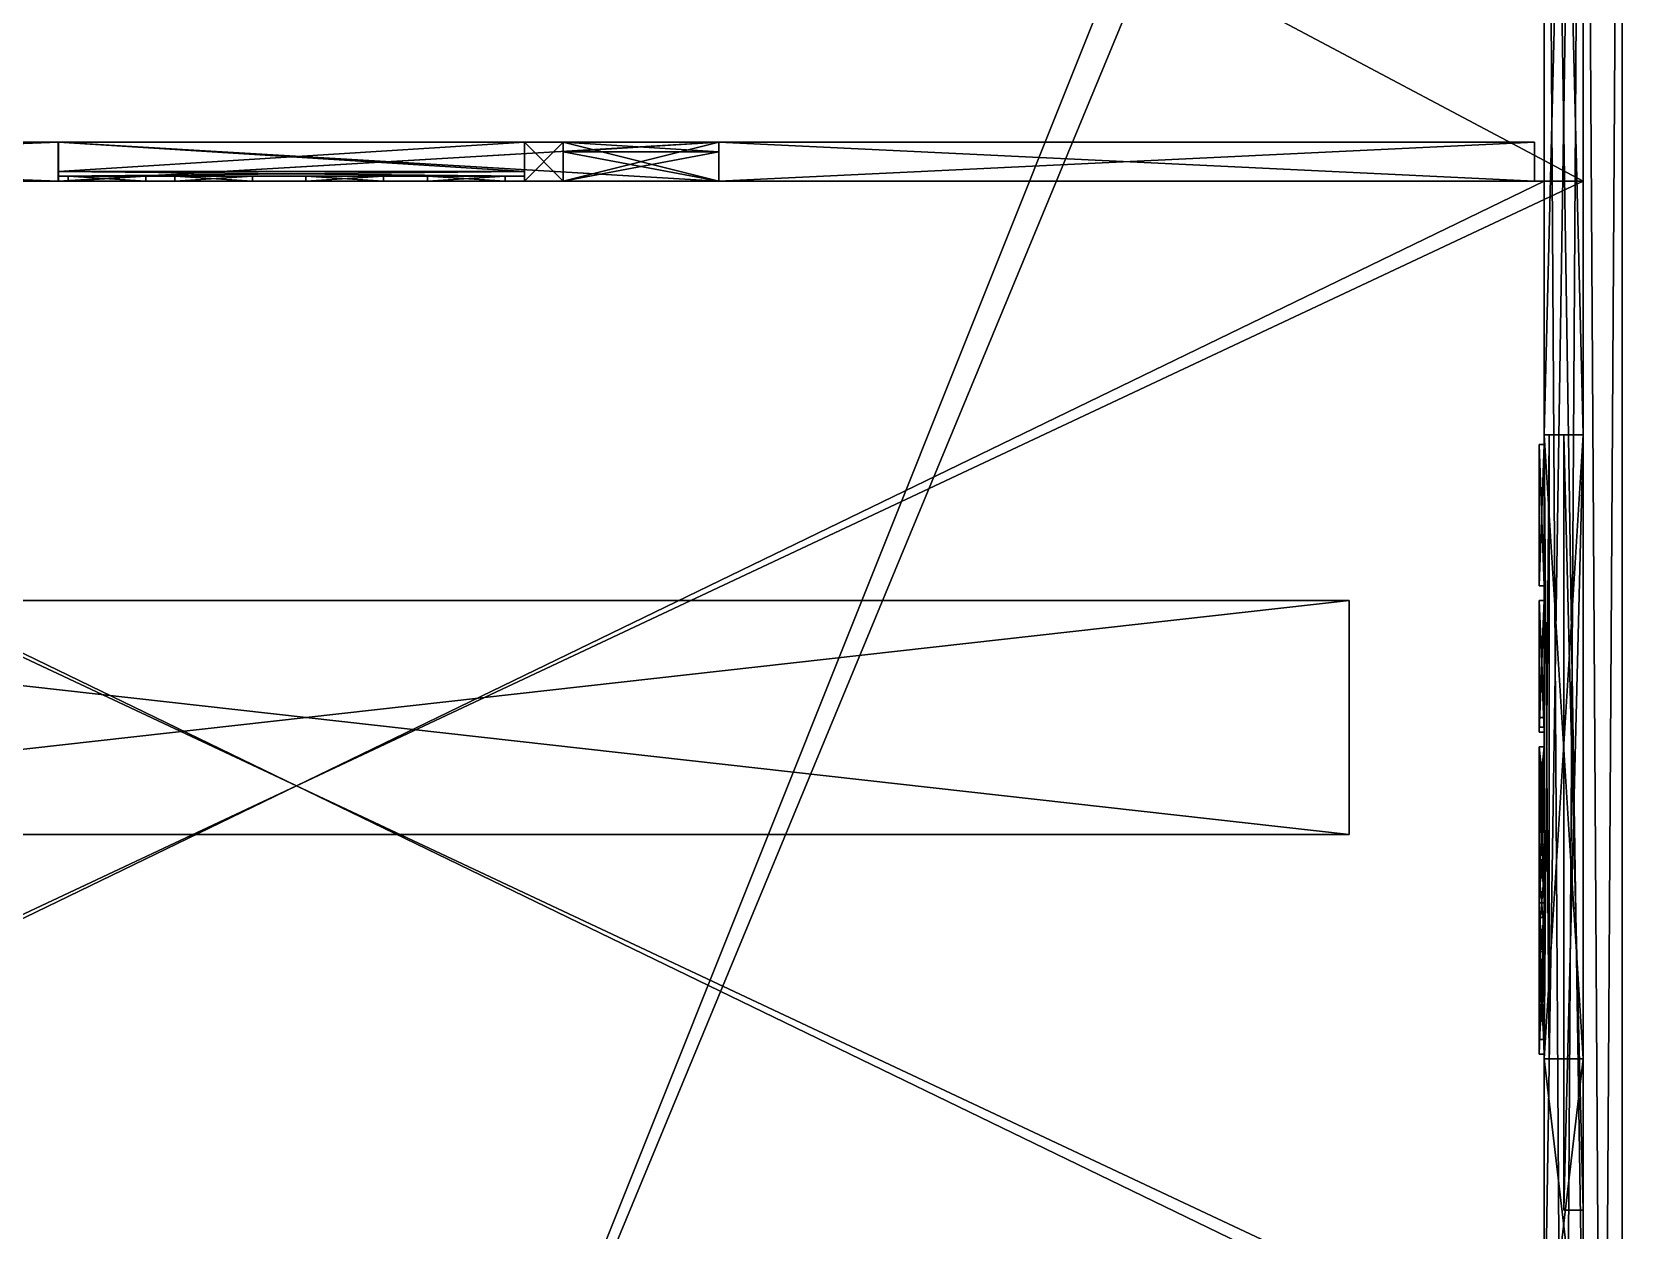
# Model space of a CAD drawing. Extents: x -648 to 272, y -784 to 528.
# Drawn here: x -54.3 to 272, y 32.9 to 278.6 of the extents above; entities that cross this region are included whole.
import ezdxf

# ---------------------------------------------------------------- set-up
doc = ezdxf.new("R2010")
doc.units = 0

msp = doc.modelspace()

# ---------------------------------------------------------------- meshes
at = {"layer": 'OBJECT001', "color": 50}
mesh = msp.add_polyface(dxfattribs=at)
corners = [(-256, -768, 376), (-256, 512, 376), (-256, 512, 384), (-256, -768, 384), (256, 512, 376), (256, -768, 376), (256, -768, 384), (256, 512, 384)]
mesh.append_faces([[corners[k] for k in face] for face in [(1, 3, 0), (5, 7, 4), (2, 6, 3), (0, 4, 1), (5, 3, 6), (1, 7, 2)]], dxfattribs={"vtx0": -1})
mesh.append_faces([[corners[k] for k in face] for face in [(1, 2, 3), (5, 6, 7), (2, 7, 6), (0, 5, 4), (5, 0, 3), (1, 4, 7)]], dxfattribs={"vtx2": -1})
at = {"layer": 'OBJECT006', "color": 50}
mesh = msp.add_polyface(dxfattribs=at)
corners = [(256, 0, 8), (256, 0), (256, 520), (256, 520, 8), (264, 520, 8), (264, 520), (264, 0), (264, 0, 8)]
mesh.append_faces([[corners[k] for k in face] for face in [(1, 3, 0), (5, 7, 4), (6, 0, 7), (2, 4, 3), (1, 5, 2), (3, 7, 0)]], dxfattribs={"vtx0": -1})
mesh.append_faces([[corners[k] for k in face] for face in [(1, 2, 3), (5, 6, 7), (6, 1, 0), (2, 5, 4), (1, 6, 5), (3, 4, 7)]], dxfattribs={"vtx2": -1})
at = {"layer": 'OBJECT008', "color": 50}
mesh = msp.add_polyface(dxfattribs=at)
corners = [(256, 0, 128), (256, 0, 8), (256, 68, 8), (256, 68, 128), (264, 68, 128), (264, 68, 8), (264, 0, 8), (264, 0, 128)]
mesh.append_faces([[corners[k] for k in face] for face in [(1, 3, 0), (5, 7, 4), (6, 0, 7), (2, 4, 3), (1, 5, 2), (3, 7, 0)]], dxfattribs={"vtx0": -1})
mesh.append_faces([[corners[k] for k in face] for face in [(1, 2, 3), (5, 6, 7), (6, 1, 0), (2, 5, 4), (1, 6, 5), (3, 4, 7)]], dxfattribs={"vtx2": -1})
at = {"layer": 'OBJECT028', "color": 50}
mesh = msp.add_polyface(dxfattribs=at)
corners = [(264, -776, 384), (264, -776, 128), (264, 520, 128), (264, 520, 384), (272, 520, 384), (272, 520, 128), (272, -776, 128), (272, -776, 384)]
mesh.append_faces([[corners[k] for k in face] for face in [(1, 3, 0), (5, 7, 4), (6, 0, 7), (2, 4, 3), (1, 5, 2), (3, 7, 0)]], dxfattribs={"vtx0": -1})
mesh.append_faces([[corners[k] for k in face] for face in [(1, 2, 3), (5, 6, 7), (6, 1, 0), (2, 5, 4), (1, 6, 5), (3, 4, 7)]], dxfattribs={"vtx2": -1})
at = {"layer": 'OBJECT030', "color": 50}
mesh = msp.add_polyface(dxfattribs=at)
corners = [(-264, 248), (-264, 248, -8), (-264, 528, -8), (-264, 528), (264, 528), (264, 528, -8), (264, 248, -8), (264, 248)]
mesh.append_faces([[corners[k] for k in face] for face in [(1, 3, 0), (5, 7, 4), (6, 0, 7), (2, 4, 3), (1, 5, 2), (3, 7, 0)]], dxfattribs={"vtx0": -1})
mesh.append_faces([[corners[k] for k in face] for face in [(1, 2, 3), (5, 6, 7), (6, 1, 0), (2, 5, 4), (1, 6, 5), (3, 4, 7)]], dxfattribs={"vtx2": -1})
at = {"layer": 'OBJECT042', "color": 50}
mesh = msp.add_polyface(dxfattribs=at)
corners = [(256, 196, 128), (256, 196, 8), (256, 520, 8), (256, 520, 128), (264, 520, 128), (264, 520, 8), (264, 196, 8), (264, 196, 128)]
mesh.append_faces([[corners[k] for k in face] for face in [(1, 3, 0), (5, 7, 4), (6, 0, 7), (2, 4, 3), (1, 5, 2), (3, 7, 0)]], dxfattribs={"vtx0": -1})
mesh.append_faces([[corners[k] for k in face] for face in [(1, 2, 3), (5, 6, 7), (6, 1, 0), (2, 5, 4), (1, 6, 5), (3, 4, 7)]], dxfattribs={"vtx2": -1})
at = {"layer": 'OBJECT043', "color": 50}
mesh = msp.add_polyface(dxfattribs=at)
corners = [(264, 68, 88), (256, 68, 88), (256, 68, 128), (264, 68, 128), (256, 196, 88), (264, 196, 88), (264, 196, 128), (256, 196, 128)]
mesh.append_faces([[corners[k] for k in face] for face in [(1, 3, 0), (5, 7, 4), (4, 0, 5), (2, 6, 3), (1, 7, 2), (5, 3, 6)]], dxfattribs={"vtx0": -1})
mesh.append_faces([[corners[k] for k in face] for face in [(1, 2, 3), (5, 6, 7), (4, 1, 0), (2, 7, 6), (1, 4, 7), (5, 0, 3)]], dxfattribs={"vtx2": -1})
at = {"layer": 'OBJECT044', "color": 50}
mesh = msp.add_polyface(dxfattribs=at)
corners = [(260, 37, 88), (260, 37, 24), (260, 196, 24), (260, 196, 88), (264, 196, 88), (264, 196, 24), (264, 37, 24), (264, 37, 88)]
mesh.append_faces([[corners[k] for k in face] for face in [(1, 3, 0), (5, 7, 4), (6, 0, 7), (2, 4, 3), (1, 5, 2), (3, 7, 0)]], dxfattribs={"vtx0": -1})
mesh.append_faces([[corners[k] for k in face] for face in [(1, 2, 3), (5, 6, 7), (6, 1, 0), (2, 5, 4), (1, 6, 5), (3, 4, 7)]], dxfattribs={"vtx2": -1})
at = {"layer": 'OBJECT045', "color": 50}
mesh = msp.add_polyface(dxfattribs=at)
corners = [(256, 68, 24), (256, 68, 8), (256, 196, 8), (256, 196, 24), (264, 196, 24), (264, 196, 8), (264, 68, 8), (264, 68, 24)]
mesh.append_faces([[corners[k] for k in face] for face in [(1, 3, 0), (5, 7, 4), (6, 0, 7), (2, 4, 3), (1, 5, 2), (3, 7, 0)]], dxfattribs={"vtx0": -1})
mesh.append_faces([[corners[k] for k in face] for face in [(1, 2, 3), (5, 6, 7), (6, 1, 0), (2, 5, 4), (1, 6, 5), (3, 4, 7)]], dxfattribs={"vtx2": -1})
at = {"layer": 'OBJECT048', "color": 50}
mesh = msp.add_polyface(dxfattribs=at)
corners = [(-272, 528, 384), (-272, -784, 384), (272, -784, 384), (272, 528, 384), (-272, -784, 392), (-272, 528, 392), (272, 528, 392), (272, -784, 392)]
mesh.append_faces([[corners[k] for k in face] for face in [(1, 3, 0), (5, 7, 4), (0, 4, 1), (2, 6, 3), (1, 7, 2), (3, 5, 0)]], dxfattribs={"vtx0": -1})
mesh.append_faces([[corners[k] for k in face] for face in [(1, 2, 3), (5, 6, 7), (0, 5, 4), (2, 7, 6), (1, 4, 7), (3, 6, 5)]], dxfattribs={"vtx2": -1})
at = {"layer": 'OBJECT049', "color": 50}
mesh = msp.add_polyface(dxfattribs=at)
corners = [(256, -768, 384), (256, -768, 128), (256, 512, 128), (256, 512, 384), (264, 512, 384), (264, 512, 128), (264, -768, 128), (264, -768, 384)]
mesh.append_faces([[corners[k] for k in face] for face in [(1, 3, 0), (5, 7, 4), (6, 0, 7), (2, 4, 3), (1, 5, 2), (3, 7, 0)]], dxfattribs={"vtx0": -1})
mesh.append_faces([[corners[k] for k in face] for face in [(1, 2, 3), (5, 6, 7), (6, 1, 0), (2, 5, 4), (1, 6, 5), (3, 4, 7)]], dxfattribs={"vtx2": -1})
at = {"layer": 'OBJECT051', "color": 50}
mesh = msp.add_polyface(dxfattribs=at)
corners = [(-264, 0), (-264, 0, -8), (-264, 248, -8), (-264, 248), (264, 248), (264, 248, -8), (264, 0, -8), (264, 0)]
mesh.append_faces([[corners[k] for k in face] for face in [(1, 3, 0), (5, 7, 4), (6, 0, 7), (2, 4, 3), (1, 5, 2), (3, 7, 0)]], dxfattribs={"vtx0": -1})
mesh.append_faces([[corners[k] for k in face] for face in [(1, 2, 3), (5, 6, 7), (6, 1, 0), (2, 5, 4), (1, 6, 5), (3, 4, 7)]], dxfattribs={"vtx2": -1})
at = {"layer": 'OBJECT056', "color": 50}
mesh = msp.add_polyface(dxfattribs=at)
corners = [(-48.8125, 249, 28), (-48.8125, 249, 4), (-48.8125, 250, 4), (-48.8125, 250, 28), (46.8125, 250, 28), (46.8125, 250, 4), (46.8125, 249, 4), (46.8125, 249, 28)]
mesh.append_faces([[corners[k] for k in face] for face in [(1, 3, 0), (5, 7, 4), (6, 0, 7), (2, 4, 3), (1, 5, 2), (3, 7, 0)]], dxfattribs={"vtx0": -1})
mesh.append_faces([[corners[k] for k in face] for face in [(1, 2, 3), (5, 6, 7), (6, 1, 0), (2, 5, 4), (1, 6, 5), (3, 4, 7)]], dxfattribs={"vtx2": -1})
at = {"layer": 'OBJECT073', "color": 50}
mesh = msp.add_polyface(dxfattribs=at)
corners = [(255, 122, 42), (255, 122, 34), (255, 132, 34), (255, 132, 42), (256, 132, 42), (256, 132, 34), (256, 122, 34), (256, 122, 42)]
mesh.append_faces([[corners[k] for k in face] for face in [(1, 3, 0), (5, 7, 4), (6, 0, 7), (2, 4, 3), (1, 5, 2), (3, 7, 0)]], dxfattribs={"vtx0": -1})
mesh.append_faces([[corners[k] for k in face] for face in [(1, 2, 3), (5, 6, 7), (6, 1, 0), (2, 5, 4), (1, 6, 5), (3, 4, 7)]], dxfattribs={"vtx2": -1})
at = {"layer": 'OBJECT074', "color": 50}
mesh = msp.add_polyface(dxfattribs=at)
corners = [(255, 87, 52), (255, 87, 44), (255, 98, 44), (255, 98, 52), (256, 98, 52), (256, 98, 44), (256, 87, 44), (256, 87, 52)]
mesh.append_faces([[corners[k] for k in face] for face in [(1, 3, 0), (5, 7, 4), (6, 0, 7), (2, 4, 3), (1, 5, 2), (3, 7, 0)]], dxfattribs={"vtx0": -1})
mesh.append_faces([[corners[k] for k in face] for face in [(1, 2, 3), (5, 6, 7), (6, 1, 0), (2, 5, 4), (1, 6, 5), (3, 4, 7)]], dxfattribs={"vtx2": -1})
at = {"layer": 'OBJECT075', "color": 50}
mesh = msp.add_polyface(dxfattribs=at)
corners = [(256, 94, 34), (255, 94, 34), (255, 94, 42), (256, 94, 42), (255, 106, 34), (256, 106, 34), (256, 106, 42), (255, 106, 42)]
mesh.append_faces([[corners[k] for k in face] for face in [(1, 3, 0), (5, 7, 4), (4, 0, 5), (2, 6, 3), (1, 7, 2), (5, 3, 6)]], dxfattribs={"vtx0": -1})
mesh.append_faces([[corners[k] for k in face] for face in [(1, 2, 3), (5, 6, 7), (4, 1, 0), (2, 7, 6), (1, 4, 7), (5, 0, 3)]], dxfattribs={"vtx2": -1})
at = {"layer": 'OBJECT076', "color": 50}
mesh = msp.add_polyface(dxfattribs=at)
corners = [(255, 72, 42), (255, 72, 34), (255, 90, 34), (255, 90, 42), (256, 90, 42), (256, 90, 34), (256, 72, 34), (256, 72, 42)]
mesh.append_faces([[corners[k] for k in face] for face in [(1, 3, 0), (5, 7, 4), (6, 0, 7), (2, 4, 3), (1, 5, 2), (3, 7, 0)]], dxfattribs={"vtx0": -1})
mesh.append_faces([[corners[k] for k in face] for face in [(1, 2, 3), (5, 6, 7), (6, 1, 0), (2, 5, 4), (1, 6, 5), (3, 4, 7)]], dxfattribs={"vtx2": -1})
at = {"layer": 'OBJECT077', "color": 50}
mesh = msp.add_polyface(dxfattribs=at)
corners = [(255, 72, 52), (255, 72, 44), (255, 84, 44), (255, 84, 52), (256, 84, 52), (256, 84, 44), (256, 72, 44), (256, 72, 52)]
mesh.append_faces([[corners[k] for k in face] for face in [(1, 3, 0), (5, 7, 4), (6, 0, 7), (2, 4, 3), (1, 5, 2), (3, 7, 0)]], dxfattribs={"vtx0": -1})
mesh.append_faces([[corners[k] for k in face] for face in [(1, 2, 3), (5, 6, 7), (6, 1, 0), (2, 5, 4), (1, 6, 5), (3, 4, 7)]], dxfattribs={"vtx2": -1})
at = {"layer": 'OBJECT078', "color": 50}
mesh = msp.add_polyface(dxfattribs=at)
corners = [(255, 100, 62), (255, 100, 54), (255, 132, 54), (255, 132, 62), (256, 132, 62), (256, 132, 54), (256, 100, 54), (256, 100, 62)]
mesh.append_faces([[corners[k] for k in face] for face in [(1, 3, 0), (5, 7, 4), (6, 0, 7), (2, 4, 3), (1, 5, 2), (3, 7, 0)]], dxfattribs={"vtx0": -1})
mesh.append_faces([[corners[k] for k in face] for face in [(1, 2, 3), (5, 6, 7), (6, 1, 0), (2, 5, 4), (1, 6, 5), (3, 4, 7)]], dxfattribs={"vtx2": -1})
at = {"layer": 'OBJECT079', "color": 50}
mesh = msp.add_polyface(dxfattribs=at)
corners = [(255, 100, 71), (255, 100, 63), (255, 132, 63), (255, 132, 71), (256, 132, 71), (256, 132, 63), (256, 100, 63), (256, 100, 71)]
mesh.append_faces([[corners[k] for k in face] for face in [(1, 3, 0), (5, 7, 4), (6, 0, 7), (2, 4, 3), (1, 5, 2), (3, 7, 0)]], dxfattribs={"vtx0": -1})
mesh.append_faces([[corners[k] for k in face] for face in [(1, 2, 3), (5, 6, 7), (6, 1, 0), (2, 5, 4), (1, 6, 5), (3, 4, 7)]], dxfattribs={"vtx2": -1})
at = {"layer": 'OBJECT080', "color": 50}
mesh = msp.add_polyface(dxfattribs=at)
corners = [(255, 132, 72), (255, 100, 72), (256, 100, 72), (256, 132, 72), (255, 100, 80), (255, 132, 80), (256, 132, 80), (256, 100, 80)]
mesh.append_faces([[corners[k] for k in face] for face in [(1, 3, 0), (5, 7, 4), (0, 4, 1), (2, 6, 3), (1, 7, 2), (3, 5, 0)]], dxfattribs={"vtx0": -1})
mesh.append_faces([[corners[k] for k in face] for face in [(1, 2, 3), (5, 6, 7), (0, 5, 4), (2, 7, 6), (1, 4, 7), (3, 6, 5)]], dxfattribs={"vtx2": -1})
at = {"layer": 'OBJECT081', "color": 50}
mesh = msp.add_polyface(dxfattribs=at)
corners = [(255, 100, 88), (255, 100, 81), (255, 132, 81), (255, 132, 88), (256, 132, 88), (256, 132, 81), (256, 100, 81), (256, 100, 88)]
mesh.append_faces([[corners[k] for k in face] for face in [(1, 3, 0), (5, 7, 4), (6, 0, 7), (2, 4, 3), (1, 5, 2), (3, 7, 0)]], dxfattribs={"vtx0": -1})
mesh.append_faces([[corners[k] for k in face] for face in [(1, 2, 3), (5, 6, 7), (6, 1, 0), (2, 5, 4), (1, 6, 5), (3, 4, 7)]], dxfattribs={"vtx2": -1})
at = {"layer": 'OBJECT082', "color": 50}
mesh = msp.add_polyface(dxfattribs=at)
corners = [(255, 69, 88), (255, 69, 81), (255, 97, 81), (255, 97, 88), (256, 97, 88), (256, 97, 81), (256, 69, 81), (256, 69, 88)]
mesh.append_faces([[corners[k] for k in face] for face in [(1, 3, 0), (5, 7, 4), (6, 0, 7), (2, 4, 3), (1, 5, 2), (3, 7, 0)]], dxfattribs={"vtx0": -1})
mesh.append_faces([[corners[k] for k in face] for face in [(1, 2, 3), (5, 6, 7), (6, 1, 0), (2, 5, 4), (1, 6, 5), (3, 4, 7)]], dxfattribs={"vtx2": -1})
at = {"layer": 'OBJECT083', "color": 50}
mesh = msp.add_polyface(dxfattribs=at)
corners = [(256, 69, 73), (255, 69, 73), (255, 69, 80), (256, 69, 80), (255, 97, 73), (256, 97, 73), (256, 97, 80), (255, 97, 80)]
mesh.append_faces([[corners[k] for k in face] for face in [(1, 3, 0), (5, 7, 4), (4, 0, 5), (2, 6, 3), (1, 7, 2), (5, 3, 6)]], dxfattribs={"vtx0": -1})
mesh.append_faces([[corners[k] for k in face] for face in [(1, 2, 3), (5, 6, 7), (4, 1, 0), (2, 7, 6), (1, 4, 7), (5, 0, 3)]], dxfattribs={"vtx2": -1})
at = {"layer": 'OBJECT084', "color": 50}
mesh = msp.add_polyface(dxfattribs=at)
corners = [(255, 69, 72), (255, 69, 65), (255, 97, 65), (255, 97, 72), (256, 97, 72), (256, 97, 65), (256, 69, 65), (256, 69, 72)]
mesh.append_faces([[corners[k] for k in face] for face in [(1, 3, 0), (5, 7, 4), (6, 0, 7), (2, 4, 3), (1, 5, 2), (3, 7, 0)]], dxfattribs={"vtx0": -1})
mesh.append_faces([[corners[k] for k in face] for face in [(1, 2, 3), (5, 6, 7), (6, 1, 0), (2, 5, 4), (1, 6, 5), (3, 4, 7)]], dxfattribs={"vtx2": -1})
at = {"layer": 'OBJECT085', "color": 50}
mesh = msp.add_polyface(dxfattribs=at)
corners = [(255, 69, 64), (255, 69, 54), (255, 97, 54), (255, 97, 64), (256, 97, 64), (256, 97, 54), (256, 69, 54), (256, 69, 64)]
mesh.append_faces([[corners[k] for k in face] for face in [(1, 3, 0), (5, 7, 4), (6, 0, 7), (2, 4, 3), (1, 5, 2), (3, 7, 0)]], dxfattribs={"vtx0": -1})
mesh.append_faces([[corners[k] for k in face] for face in [(1, 2, 3), (5, 6, 7), (6, 1, 0), (2, 5, 4), (1, 6, 5), (3, 4, 7)]], dxfattribs={"vtx2": -1})
at = {"layer": 'OBJECT086', "color": 50}
mesh = msp.add_polyface(dxfattribs=at)
corners = [(255, 138, 54), (255, 138, 45), (255, 162, 45), (255, 162, 54), (256, 162, 54), (256, 162, 45), (256, 138, 45), (256, 138, 54)]
mesh.append_faces([[corners[k] for k in face] for face in [(1, 3, 0), (5, 7, 4), (6, 0, 7), (2, 4, 3), (1, 5, 2), (3, 7, 0)]], dxfattribs={"vtx0": -1})
mesh.append_faces([[corners[k] for k in face] for face in [(1, 2, 3), (5, 6, 7), (6, 1, 0), (2, 5, 4), (1, 6, 5), (3, 4, 7)]], dxfattribs={"vtx2": -1})
at = {"layer": 'OBJECT087', "color": 50}
mesh = msp.add_polyface(dxfattribs=at)
corners = [(255, 138, 62), (255, 138, 55), (255, 162, 55), (255, 162, 62), (256, 162, 62), (256, 162, 55), (256, 138, 55), (256, 138, 62)]
mesh.append_faces([[corners[k] for k in face] for face in [(1, 3, 0), (5, 7, 4), (6, 0, 7), (2, 4, 3), (1, 5, 2), (3, 7, 0)]], dxfattribs={"vtx0": -1})
mesh.append_faces([[corners[k] for k in face] for face in [(1, 2, 3), (5, 6, 7), (6, 1, 0), (2, 5, 4), (1, 6, 5), (3, 4, 7)]], dxfattribs={"vtx2": -1})
at = {"layer": 'OBJECT088', "color": 50}
mesh = msp.add_polyface(dxfattribs=at)
corners = [(255, 162, 64), (255, 138, 64), (256, 138, 64), (256, 162, 64), (255, 138, 71), (255, 162, 71), (256, 162, 71), (256, 138, 71)]
mesh.append_faces([[corners[k] for k in face] for face in [(1, 3, 0), (5, 7, 4), (0, 4, 1), (2, 6, 3), (1, 7, 2), (3, 5, 0)]], dxfattribs={"vtx0": -1})
mesh.append_faces([[corners[k] for k in face] for face in [(1, 2, 3), (5, 6, 7), (0, 5, 4), (2, 7, 6), (1, 4, 7), (3, 6, 5)]], dxfattribs={"vtx2": -1})
at = {"layer": 'OBJECT089', "color": 50}
mesh = msp.add_polyface(dxfattribs=at)
corners = [(255, 136, 42), (255, 136, 33), (255, 162, 33), (255, 162, 42), (256, 162, 42), (256, 162, 33), (256, 136, 33), (256, 136, 42)]
mesh.append_faces([[corners[k] for k in face] for face in [(1, 3, 0), (5, 7, 4), (6, 0, 7), (2, 4, 3), (1, 5, 2), (3, 7, 0)]], dxfattribs={"vtx0": -1})
mesh.append_faces([[corners[k] for k in face] for face in [(1, 2, 3), (5, 6, 7), (6, 1, 0), (2, 5, 4), (1, 6, 5), (3, 4, 7)]], dxfattribs={"vtx2": -1})
at = {"layer": 'OBJECT090', "color": 50}
mesh = msp.add_polyface(dxfattribs=at)
corners = [(255, 135, 34), (255, 135, 25), (255, 162, 25), (255, 162, 34), (256, 162, 34), (256, 162, 25), (256, 135, 25), (256, 135, 34)]
mesh.append_faces([[corners[k] for k in face] for face in [(1, 3, 0), (5, 7, 4), (6, 0, 7), (2, 4, 3), (1, 5, 2), (3, 7, 0)]], dxfattribs={"vtx0": -1})
mesh.append_faces([[corners[k] for k in face] for face in [(1, 2, 3), (5, 6, 7), (6, 1, 0), (2, 5, 4), (1, 6, 5), (3, 4, 7)]], dxfattribs={"vtx2": -1})
at = {"layer": 'OBJECT091', "color": 50}
mesh = msp.add_polyface(dxfattribs=at)
corners = [(256, 138, 72), (255, 138, 72), (255, 138, 80), (256, 138, 80), (255, 162, 72), (256, 162, 72), (256, 162, 80), (255, 162, 80)]
mesh.append_faces([[corners[k] for k in face] for face in [(1, 3, 0), (5, 7, 4), (4, 0, 5), (2, 6, 3), (1, 7, 2), (5, 3, 6)]], dxfattribs={"vtx0": -1})
mesh.append_faces([[corners[k] for k in face] for face in [(1, 2, 3), (5, 6, 7), (4, 1, 0), (2, 7, 6), (1, 4, 7), (5, 0, 3)]], dxfattribs={"vtx2": -1})
at = {"layer": 'OBJECT092', "color": 50}
mesh = msp.add_polyface(dxfattribs=at)
corners = [(255, 138, 88), (255, 138, 81), (255, 162.010864, 81), (255, 162.010864, 88), (256, 162.010849, 88), (256, 162.010849, 81), (256, 138, 81), (256, 138, 88)]
mesh.append_faces([[corners[k] for k in face] for face in [(1, 3, 0), (5, 7, 4), (6, 0, 7), (2, 4, 3), (1, 5, 2), (3, 7, 0)]], dxfattribs={"vtx0": -1})
mesh.append_faces([[corners[k] for k in face] for face in [(1, 2, 3), (5, 6, 7), (6, 1, 0), (2, 5, 4), (1, 6, 5), (3, 4, 7)]], dxfattribs={"vtx2": -1})
at = {"layer": 'OBJECT093', "color": 50}
mesh = msp.add_polyface(dxfattribs=at)
corners = [(255, 165, 63), (255, 165, 54), (255, 194, 54), (255, 194, 63), (256, 194, 63), (256, 194, 54), (256, 165, 54), (256, 165, 63)]
mesh.append_faces([[corners[k] for k in face] for face in [(1, 3, 0), (5, 7, 4), (6, 0, 7), (2, 4, 3), (1, 5, 2), (3, 7, 0)]], dxfattribs={"vtx0": -1})
mesh.append_faces([[corners[k] for k in face] for face in [(1, 2, 3), (5, 6, 7), (6, 1, 0), (2, 5, 4), (1, 6, 5), (3, 4, 7)]], dxfattribs={"vtx2": -1})
at = {"layer": 'OBJECT094', "color": 50}
mesh = msp.add_polyface(dxfattribs=at)
corners = [(255, 165, 71), (255, 165, 64), (255, 194, 64), (255, 194, 71), (256, 194, 71), (256, 194, 64), (256, 165, 64), (256, 165, 71)]
mesh.append_faces([[corners[k] for k in face] for face in [(1, 3, 0), (5, 7, 4), (6, 0, 7), (2, 4, 3), (1, 5, 2), (3, 7, 0)]], dxfattribs={"vtx0": -1})
mesh.append_faces([[corners[k] for k in face] for face in [(1, 2, 3), (5, 6, 7), (6, 1, 0), (2, 5, 4), (1, 6, 5), (3, 4, 7)]], dxfattribs={"vtx2": -1})
at = {"layer": 'OBJECT095', "color": 50}
mesh = msp.add_polyface(dxfattribs=at)
corners = [(255, 165, 79), (255, 165, 72), (255, 194, 72), (255, 194, 79), (256, 194, 79), (256, 194, 72), (256, 165, 72), (256, 165, 79)]
mesh.append_faces([[corners[k] for k in face] for face in [(1, 3, 0), (5, 7, 4), (6, 0, 7), (2, 4, 3), (1, 5, 2), (3, 7, 0)]], dxfattribs={"vtx0": -1})
mesh.append_faces([[corners[k] for k in face] for face in [(1, 2, 3), (5, 6, 7), (6, 1, 0), (2, 5, 4), (1, 6, 5), (3, 4, 7)]], dxfattribs={"vtx2": -1})
at = {"layer": 'OBJECT096', "color": 50}
mesh = msp.add_polyface(dxfattribs=at)
corners = [(255, 194, 80), (255, 165, 80), (256, 165, 80), (256, 194, 80), (255, 165, 87), (255, 194, 87), (256, 194, 87), (256, 165, 87)]
mesh.append_faces([[corners[k] for k in face] for face in [(1, 3, 0), (5, 7, 4), (0, 4, 1), (2, 6, 3), (1, 7, 2), (3, 5, 0)]], dxfattribs={"vtx0": -1})
mesh.append_faces([[corners[k] for k in face] for face in [(1, 2, 3), (5, 6, 7), (0, 5, 4), (2, 7, 6), (1, 4, 7), (3, 6, 5)]], dxfattribs={"vtx2": -1})
at = {"layer": 'OBJECT097', "color": 50}
mesh = msp.add_polyface(dxfattribs=at)
corners = [(255, 165, 53), (255, 165, 45), (255, 194, 45), (255, 194, 53), (256, 194, 53), (256, 194, 45), (256, 165, 45), (256, 165, 53)]
mesh.append_faces([[corners[k] for k in face] for face in [(1, 3, 0), (5, 7, 4), (6, 0, 7), (2, 4, 3), (1, 5, 2), (3, 7, 0)]], dxfattribs={"vtx0": -1})
mesh.append_faces([[corners[k] for k in face] for face in [(1, 2, 3), (5, 6, 7), (6, 1, 0), (2, 5, 4), (1, 6, 5), (3, 4, 7)]], dxfattribs={"vtx2": -1})
at = {"layer": 'OBJECT098', "color": 50}
mesh = msp.add_polyface(dxfattribs=at)
corners = [(255, 165, 44), (255, 165, 35), (255, 194, 35), (255, 194, 44), (256, 194, 44), (256, 194, 35), (256, 165, 35), (256, 165, 44)]
mesh.append_faces([[corners[k] for k in face] for face in [(1, 3, 0), (5, 7, 4), (6, 0, 7), (2, 4, 3), (1, 5, 2), (3, 7, 0)]], dxfattribs={"vtx0": -1})
mesh.append_faces([[corners[k] for k in face] for face in [(1, 2, 3), (5, 6, 7), (6, 1, 0), (2, 5, 4), (1, 6, 5), (3, 4, 7)]], dxfattribs={"vtx2": -1})
at = {"layer": 'OBJECT099', "color": 50}
mesh = msp.add_polyface(dxfattribs=at)
corners = [(256, 165, 25), (255, 165, 25), (255, 165, 34), (256, 165, 34), (255, 194, 25), (256, 194, 25), (256, 194, 34), (255, 194, 34)]
mesh.append_faces([[corners[k] for k in face] for face in [(1, 3, 0), (5, 7, 4), (4, 0, 5), (2, 6, 3), (1, 7, 2), (5, 3, 6)]], dxfattribs={"vtx0": -1})
mesh.append_faces([[corners[k] for k in face] for face in [(1, 2, 3), (5, 6, 7), (4, 1, 0), (2, 7, 6), (1, 4, 7), (5, 0, 3)]], dxfattribs={"vtx2": -1})
at = {"layer": 'OBJECT100', "color": 50}
mesh = msp.add_polyface(dxfattribs=at)
corners = [(255, 115, 52), (255, 115, 44), (255, 132, 44), (255, 132, 52), (256, 132, 52), (256, 132, 44), (256, 115, 44), (256, 115, 52)]
mesh.append_faces([[corners[k] for k in face] for face in [(1, 3, 0), (5, 7, 4), (6, 0, 7), (2, 4, 3), (1, 5, 2), (3, 7, 0)]], dxfattribs={"vtx0": -1})
mesh.append_faces([[corners[k] for k in face] for face in [(1, 2, 3), (5, 6, 7), (6, 1, 0), (2, 5, 4), (1, 6, 5), (3, 4, 7)]], dxfattribs={"vtx2": -1})
at = {"layer": 'OBJECT1000', "color": 50}
mesh = msp.add_polyface(dxfattribs=at)
corners = [(54.78125, 248, 4), (46.8125, 248, 4), (46.8125, 248, 28), (54.7813, 248, 28), (46.8125, 256, 4), (54.7813, 256, 4), (54.78125, 256, 28), (46.8125, 256, 28)]
mesh.append_faces([[corners[k] for k in face] for face in [(1, 3, 0), (5, 7, 4), (4, 0, 5), (2, 6, 3), (1, 7, 2), (5, 3, 6)]], dxfattribs={"vtx0": -1})
mesh.append_faces([[corners[k] for k in face] for face in [(1, 2, 3), (5, 6, 7), (4, 1, 0), (2, 7, 6), (1, 4, 7), (5, 0, 3)]], dxfattribs={"vtx2": -1})
at = {"layer": 'OBJECT1001', "color": 50}
mesh = msp.add_polyface(dxfattribs=at)
corners = [(-48.814461, 256, 28), (-48.814461, 248, 28), (86.656281, 248, 28), (86.656281, 256, 28), (-48.814445, 248, 32), (-48.814445, 256, 32), (86.656281, 256, 32), (86.656281, 248, 32)]
mesh.append_faces([[corners[k] for k in face] for face in [(1, 3, 0), (5, 7, 4), (0, 4, 1), (2, 6, 3), (1, 7, 2), (3, 5, 0)]], dxfattribs={"vtx0": -1})
mesh.append_faces([[corners[k] for k in face] for face in [(1, 2, 3), (5, 6, 7), (0, 5, 4), (2, 7, 6), (1, 4, 7), (3, 6, 5)]], dxfattribs={"vtx2": -1})
at = {"layer": 'OBJECT1002', "color": 50}
mesh = msp.add_polyface(dxfattribs=at)
corners = [(54.7813, 248, 28), (54.7813, 248, 22), (54.7813, 256, 22), (54.7813, 256, 28), (86.656303, 256, 28), (86.656303, 256, 22), (86.656303, 248, 22), (86.656303, 248, 28)]
mesh.append_faces([[corners[k] for k in face] for face in [(1, 3, 0), (5, 7, 4), (6, 0, 7), (2, 4, 3), (1, 5, 2), (3, 7, 0)]], dxfattribs={"vtx0": -1})
mesh.append_faces([[corners[k] for k in face] for face in [(1, 2, 3), (5, 6, 7), (6, 1, 0), (2, 5, 4), (1, 6, 5), (3, 4, 7)]], dxfattribs={"vtx2": -1})
at = {"layer": 'OBJECT1003', "color": 50}
mesh = msp.add_polyface(dxfattribs=at)
corners = [(-256, 248, 32), (-256, 248), (-256, 256), (-256, 256, 32), (-48.8125, 256, 32), (-48.8125, 256), (-48.8125, 248), (-48.8125, 248, 32)]
mesh.append_faces([[corners[k] for k in face] for face in [(1, 3, 0), (5, 7, 4), (6, 0, 7), (2, 4, 3), (1, 5, 2), (3, 7, 0)]], dxfattribs={"vtx0": -1})
mesh.append_faces([[corners[k] for k in face] for face in [(1, 2, 3), (5, 6, 7), (6, 1, 0), (2, 5, 4), (1, 6, 5), (3, 4, 7)]], dxfattribs={"vtx2": -1})
at = {"layer": 'OBJECT1004', "color": 50}
mesh = msp.add_polyface(dxfattribs=at)
corners = [(54.7813, 254, 22), (54.7813, 254, 14), (54.7813, 256, 14), (54.7813, 256, 22), (86.656303, 256, 22), (86.656303, 256, 14), (86.656303, 254, 14), (86.656303, 254, 22)]
mesh.append_faces([[corners[k] for k in face] for face in [(1, 3, 0), (5, 7, 4), (6, 0, 7), (2, 4, 3), (1, 5, 2), (3, 7, 0)]], dxfattribs={"vtx0": -1})
mesh.append_faces([[corners[k] for k in face] for face in [(1, 2, 3), (5, 6, 7), (6, 1, 0), (2, 5, 4), (1, 6, 5), (3, 4, 7)]], dxfattribs={"vtx2": -1})
at = {"layer": 'OBJECT1005', "color": 50}
mesh = msp.add_polyface(dxfattribs=at)
corners = [(54.7813, 248, 14), (54.7813, 248, 4), (54.7813, 256, 4), (54.7813, 256, 14), (86.656303, 256, 14), (86.656303, 256, 4), (86.656303, 248, 4), (86.656303, 248, 14)]
mesh.append_faces([[corners[k] for k in face] for face in [(1, 3, 0), (5, 7, 4), (6, 0, 7), (2, 4, 3), (1, 5, 2), (3, 7, 0)]], dxfattribs={"vtx0": -1})
mesh.append_faces([[corners[k] for k in face] for face in [(1, 2, 3), (5, 6, 7), (6, 1, 0), (2, 5, 4), (1, 6, 5), (3, 4, 7)]], dxfattribs={"vtx2": -1})
at = {"layer": 'OBJECT1006', "color": 50}
mesh = msp.add_polyface(dxfattribs=at)
corners = [(86.656303, 248, 32), (86.656303, 248), (86.656303, 256), (86.656303, 256, 32), (254, 256, 32), (254, 256), (254, 248), (254, 248, 32)]
mesh.append_faces([[corners[k] for k in face] for face in [(1, 3, 0), (5, 7, 4), (6, 0, 7), (2, 4, 3), (1, 5, 2), (3, 7, 0)]], dxfattribs={"vtx0": -1})
mesh.append_faces([[corners[k] for k in face] for face in [(1, 2, 3), (5, 6, 7), (6, 1, 0), (2, 5, 4), (1, 6, 5), (3, 4, 7)]], dxfattribs={"vtx2": -1})
at = {"layer": 'OBJECT101', "color": 50}
mesh = msp.add_polyface(dxfattribs=at)
corners = [(-212, 114, 88), (-212, 114, 16), (-212, 162, 16), (-212, 162, 88), (216, 162, 88), (216, 162, 16), (216, 114, 16), (216, 114, 88)]
mesh.append_faces([[corners[k] for k in face] for face in [(1, 3, 0), (5, 7, 4), (6, 0, 7), (2, 4, 3), (1, 5, 2), (3, 7, 0)]], dxfattribs={"vtx0": -1})
mesh.append_faces([[corners[k] for k in face] for face in [(1, 2, 3), (5, 6, 7), (6, 1, 0), (2, 5, 4), (1, 6, 5), (3, 4, 7)]], dxfattribs={"vtx2": -1})
at = {"layer": 'OBJECT1016', "color": 50}
mesh = msp.add_polyface(dxfattribs=at)
corners = [(256, 68, 88), (256, 68, 24), (256, 196, 24), (256, 196, 88), (257, 196, 88), (257, 196, 24), (257, 68, 24), (257, 68, 88)]
mesh.append_faces([[corners[k] for k in face] for face in [(1, 3, 0), (5, 7, 4), (6, 0, 7), (2, 4, 3), (1, 5, 2), (3, 7, 0)]], dxfattribs={"vtx0": -1})
mesh.append_faces([[corners[k] for k in face] for face in [(1, 2, 3), (5, 6, 7), (6, 1, 0), (2, 5, 4), (1, 6, 5), (3, 4, 7)]], dxfattribs={"vtx2": -1})
at = {"layer": 'OBJECT116', "color": 50}
mesh = msp.add_polyface(dxfattribs=at)
corners = [(26.8906, 248, 20), (26.8906, 248, 4), (26.8906, 249, 4), (26.8906, 249, 20), (42.828098, 249, 20), (42.828098, 249, 4), (42.828098, 248, 4), (42.828098, 248, 20)]
mesh.append_faces([[corners[k] for k in face] for face in [(1, 3, 0), (5, 7, 4), (6, 0, 7), (2, 4, 3), (1, 5, 2), (3, 7, 0)]], dxfattribs={"vtx0": -1})
mesh.append_faces([[corners[k] for k in face] for face in [(1, 2, 3), (5, 6, 7), (6, 1, 0), (2, 5, 4), (1, 6, 5), (3, 4, 7)]], dxfattribs={"vtx2": -1})
at = {"layer": 'OBJECT117', "color": 50}
mesh = msp.add_polyface(dxfattribs=at)
corners = [(-46.819401, 248, 20), (-46.819401, 248, 4), (-46.819401, 249, 4), (-46.819401, 249, 20), (-30.881901, 249, 20), (-30.881901, 249, 4), (-30.881901, 248, 4), (-30.881901, 248, 20)]
mesh.append_faces([[corners[k] for k in face] for face in [(1, 3, 0), (5, 7, 4), (6, 0, 7), (2, 4, 3), (1, 5, 2), (3, 7, 0)]], dxfattribs={"vtx0": -1})
mesh.append_faces([[corners[k] for k in face] for face in [(1, 2, 3), (5, 6, 7), (6, 1, 0), (2, 5, 4), (1, 6, 5), (3, 4, 7)]], dxfattribs={"vtx2": -1})
at = {"layer": 'OBJECT118', "color": 50}
mesh = msp.add_polyface(dxfattribs=at)
corners = [(-24.909401, 248, 20), (-24.909401, 248, 4), (-24.909401, 249, 4), (-24.909401, 249, 20), (-8.9719, 249, 20), (-8.9719, 249, 4), (-8.9719, 248, 4), (-8.9719, 248, 20)]
mesh.append_faces([[corners[k] for k in face] for face in [(1, 3, 0), (5, 7, 4), (6, 0, 7), (2, 4, 3), (1, 5, 2), (3, 7, 0)]], dxfattribs={"vtx0": -1})
mesh.append_faces([[corners[k] for k in face] for face in [(1, 2, 3), (5, 6, 7), (6, 1, 0), (2, 5, 4), (1, 6, 5), (3, 4, 7)]], dxfattribs={"vtx2": -1})
at = {"layer": 'OBJECT119', "color": 50}
mesh = msp.add_polyface(dxfattribs=at)
corners = [(1.9806, 248, 20), (1.9806, 248, 4), (1.9806, 249, 4), (1.9806, 249, 20), (17.9181, 249, 20), (17.9181, 249, 4), (17.9181, 248, 4), (17.9181, 248, 20)]
mesh.append_faces([[corners[k] for k in face] for face in [(1, 3, 0), (5, 7, 4), (6, 0, 7), (2, 4, 3), (1, 5, 2), (3, 7, 0)]], dxfattribs={"vtx0": -1})
mesh.append_faces([[corners[k] for k in face] for face in [(1, 2, 3), (5, 6, 7), (6, 1, 0), (2, 5, 4), (1, 6, 5), (3, 4, 7)]], dxfattribs={"vtx2": -1})
at = {"layer": 'OBJECT120', "color": 50}
mesh = msp.add_polyface(dxfattribs=at)
corners = [(54.78125, 254, 14), (54.78125, 248, 14), (86.656273, 248, 14), (86.656273, 254, 14), (54.78125, 248, 22), (54.78125, 254, 22), (86.656281, 254, 22), (86.656281, 248, 22)]
mesh.append_faces([[corners[k] for k in face] for face in [(1, 3, 0), (5, 7, 4), (0, 4, 1), (2, 6, 3), (1, 7, 2), (3, 5, 0)]], dxfattribs={"vtx0": -1})
mesh.append_faces([[corners[k] for k in face] for face in [(1, 2, 3), (5, 6, 7), (0, 5, 4), (2, 7, 6), (1, 4, 7), (3, 6, 5)]], dxfattribs={"vtx2": -1})
at = {"layer": 'OBJECT121', "color": 50}
mesh = msp.add_polyface(dxfattribs=at)
corners = [(54.7813, 248, 22), (54.7813, 248, 14), (54.7813, 254, 14), (54.7813, 254, 22), (86.656303, 254, 22), (86.656303, 254, 14), (86.656303, 248, 14), (86.656303, 248, 22)]
mesh.append_faces([[corners[k] for k in face] for face in [(1, 3, 0), (5, 7, 4), (6, 0, 7), (2, 4, 3), (1, 5, 2), (3, 7, 0)]], dxfattribs={"vtx0": -1})
mesh.append_faces([[corners[k] for k in face] for face in [(1, 2, 3), (5, 6, 7), (6, 1, 0), (2, 5, 4), (1, 6, 5), (3, 4, 7)]], dxfattribs={"vtx2": -1})
at = {"layer": 'OBJECT122', "color": 50}
mesh = msp.add_polyface(dxfattribs=at)
corners = [(54.7813, 248, 22), (54.7813, 248, 14), (54.7813, 254, 14), (54.7813, 254, 22), (86.656303, 254, 22), (86.656303, 254, 14), (86.656303, 248, 14), (86.656303, 248, 22)]
mesh.append_faces([[corners[k] for k in face] for face in [(1, 3, 0), (5, 7, 4), (6, 0, 7), (2, 4, 3), (1, 5, 2), (3, 7, 0)]], dxfattribs={"vtx0": -1})
mesh.append_faces([[corners[k] for k in face] for face in [(1, 2, 3), (5, 6, 7), (6, 1, 0), (2, 5, 4), (1, 6, 5), (3, 4, 7)]], dxfattribs={"vtx2": -1})
at = {"layer": 'OBJECT123', "color": 50}
mesh = msp.add_polyface(dxfattribs=at)
corners = [(256, 102, 44), (255, 102, 44), (255, 102, 52), (256, 102, 52), (255, 112, 44), (256, 112, 44), (256, 112, 52), (255, 112, 52)]
mesh.append_faces([[corners[k] for k in face] for face in [(1, 3, 0), (5, 7, 4), (4, 0, 5), (2, 6, 3), (1, 7, 2), (5, 3, 6)]], dxfattribs={"vtx0": -1})
mesh.append_faces([[corners[k] for k in face] for face in [(1, 2, 3), (5, 6, 7), (4, 1, 0), (2, 7, 6), (1, 4, 7), (5, 0, 3)]], dxfattribs={"vtx2": -1})
at = {"layer": 'OBJECT124', "color": 50}
mesh = msp.add_polyface(dxfattribs=at)
corners = [(255, 108, 42), (255, 108, 34), (255, 118, 34), (255, 118, 42), (256, 118, 42), (256, 118, 34), (256, 108, 34), (256, 108, 42)]
mesh.append_faces([[corners[k] for k in face] for face in [(1, 3, 0), (5, 7, 4), (6, 0, 7), (2, 4, 3), (1, 5, 2), (3, 7, 0)]], dxfattribs={"vtx0": -1})
mesh.append_faces([[corners[k] for k in face] for face in [(1, 2, 3), (5, 6, 7), (6, 1, 0), (2, 5, 4), (1, 6, 5), (3, 4, 7)]], dxfattribs={"vtx2": -1})
at = {"layer": 'OBJECT739', "color": 50}
mesh = msp.add_polyface(dxfattribs=at)
corners = [(-256, 0, 256), (-256, 0), (-256, 248), (-256, 248, 256), (256, 248, 256), (256, 248), (256, 0), (256, 0, 256)]
mesh.append_faces([[corners[k] for k in face] for face in [(1, 3, 0), (5, 7, 4), (6, 0, 7), (2, 4, 3), (1, 5, 2), (3, 7, 0)]], dxfattribs={"vtx0": -1})
mesh.append_faces([[corners[k] for k in face] for face in [(1, 2, 3), (5, 6, 7), (6, 1, 0), (2, 5, 4), (1, 6, 5), (3, 4, 7)]], dxfattribs={"vtx2": -1})
at = {"layer": 'OBJECT742', "color": 50}
mesh = msp.add_polyface(dxfattribs=at)
corners = [(-256, 248), (-256, 0), (256, 0), (256, 248), (-256, 0, 256), (-256, 248, 256), (256, 248, 256), (256, 0, 256)]
mesh.append_faces([[corners[k] for k in face] for face in [(1, 3, 0), (5, 7, 4), (0, 4, 1), (2, 6, 3), (1, 7, 2), (3, 5, 0)]], dxfattribs={"vtx0": -1})
mesh.append_faces([[corners[k] for k in face] for face in [(1, 2, 3), (5, 6, 7), (0, 5, 4), (2, 7, 6), (1, 4, 7), (3, 6, 5)]], dxfattribs={"vtx2": -1})
at = {"layer": 'OBJECT748', "color": 50}
mesh = msp.add_polyface(dxfattribs=at)
corners = [(-256, 0, 256), (-256, 0), (-256, 248), (-256, 248, 256), (256, 248, 256), (256, 248), (256, 0), (256, 0, 256)]
mesh.append_faces([[corners[k] for k in face] for face in [(1, 3, 0), (5, 7, 4), (6, 0, 7), (2, 4, 3), (1, 5, 2), (3, 7, 0)]], dxfattribs={"vtx0": -1})
mesh.append_faces([[corners[k] for k in face] for face in [(1, 2, 3), (5, 6, 7), (6, 1, 0), (2, 5, 4), (1, 6, 5), (3, 4, 7)]], dxfattribs={"vtx2": -1})
at = {"layer": 'OBJECT998', "color": 50}
mesh = msp.add_polyface(dxfattribs=at)
corners = [(-48.8125, 250, 28), (-48.8125, 250, 4), (-48.8125, 256, 4), (-48.8125, 256, 28), (46.8125, 256, 28), (46.8125, 256, 4), (46.8125, 250, 4), (46.8125, 250, 28)]
mesh.append_faces([[corners[k] for k in face] for face in [(1, 3, 0), (5, 7, 4), (6, 0, 7), (2, 4, 3), (1, 5, 2), (3, 7, 0)]], dxfattribs={"vtx0": -1})
mesh.append_faces([[corners[k] for k in face] for face in [(1, 2, 3), (5, 6, 7), (6, 1, 0), (2, 5, 4), (1, 6, 5), (3, 4, 7)]], dxfattribs={"vtx2": -1})
at = {"layer": 'OBJECT999', "color": 50}
mesh = msp.add_polyface(dxfattribs=at)
corners = [(-48.8125, 248, 4), (-48.8125, 248), (-48.8125, 256), (-48.8125, 256, 4), (86.656303, 256, 4), (86.656303, 256), (86.656303, 248), (86.656303, 248, 4)]
mesh.append_faces([[corners[k] for k in face] for face in [(1, 3, 0), (5, 7, 4), (6, 0, 7), (2, 4, 3), (1, 5, 2), (3, 7, 0)]], dxfattribs={"vtx0": -1})
mesh.append_faces([[corners[k] for k in face] for face in [(1, 2, 3), (5, 6, 7), (6, 1, 0), (2, 5, 4), (1, 6, 5), (3, 4, 7)]], dxfattribs={"vtx2": -1})

doc.saveas('drawing.dxf')
